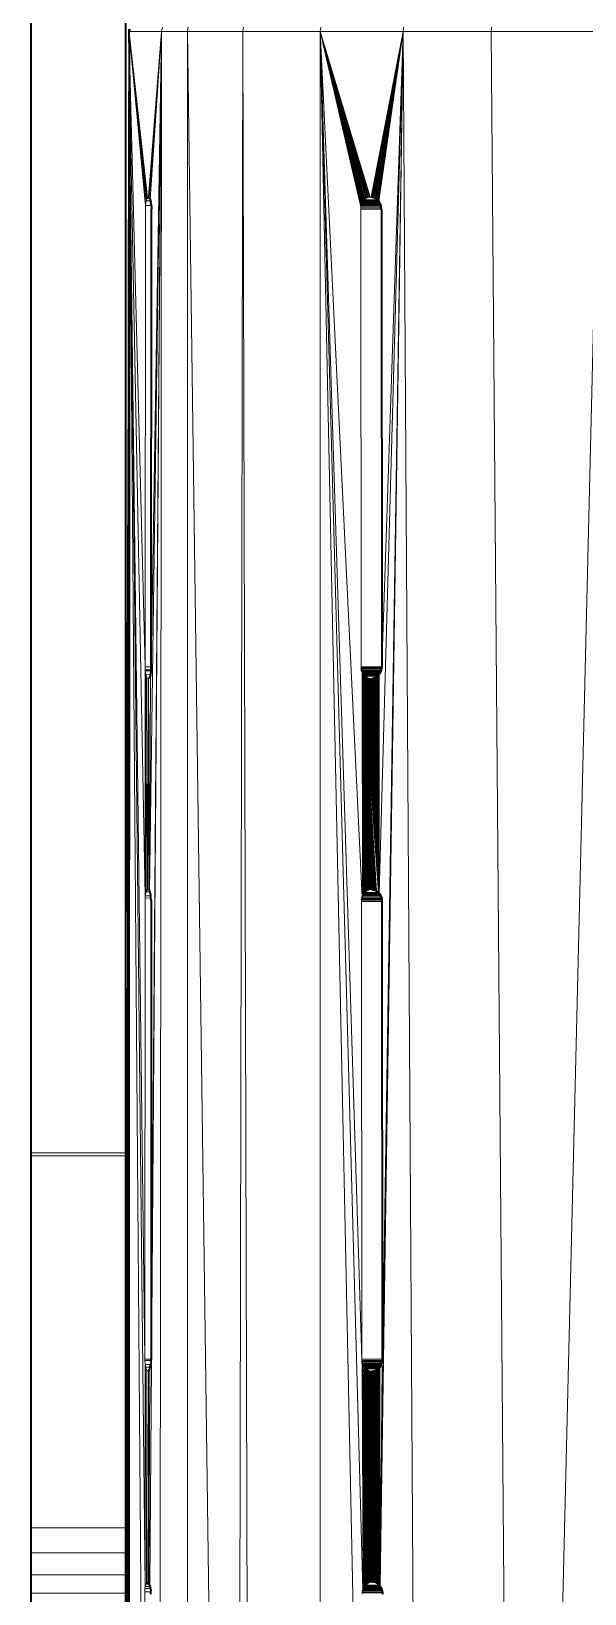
# Model space of a CAD drawing. Header units: inches. Extents: x 1 to 101, y 1 to 36.
# Drawn here: x 77.55 to 79.85, y 18.33 to 24.82 of the extents above; entities that cross this region are included whole.
import ezdxf

# ---------------------------------------------------------------- set-up
doc = ezdxf.new("R2010")
doc.units = ezdxf.units.IN
doc.header["$MEASUREMENT"] = 0
doc.layers.add('Default', color=7, linetype='Continuous')

msp = doc.modelspace()

# ---------------------------------------------------------------- linework, layer by layer
at = {"layer": 'Default', "color": 9, "lineweight": 0, "true_color": 0xcbcbcb, "transparency": 33554687}
for p, q in [((77.5487, 20.1589), (77.5487, 26.3428)), ((77.9399, 20.1589), (77.9398, 26.3568)), ((77.9398, 26.3568), (77.9399, 20.1589)), ((77.9399, 20.1589), (77.9398, 26.3568)), ((77.9552, 24.8243), (77.9551, 24.8144)), ((77.9552, 24.8243), (77.9551, 24.8144)), ((77.9551, 24.8144), (77.9551, 24.8099)), ((77.9551, 24.8144), (77.9551, 24.8099)), ((77.9551, 24.8099), (77.9551, 24.7667)), ((77.9551, 24.8099), (77.9551, 24.7667)), ((79.572, 10.7327), (79.9126, 24.8144)), ((77.9551, 24.7667), (77.9551, 24.6814)), ((77.9551, 24.7667), (77.9551, 24.6814)), ((77.9551, 24.6814), (77.9551, 24.5661)), ((77.9551, 24.6814), (77.9551, 24.5661)), ((77.9551, 24.5661), (77.9399, 20.1589)), ((77.9551, 24.5661), (77.9399, 20.1589)), ((77.9399, 20.1589), (77.5487, 20.1589))]:
    msp.add_line(p, q, dxfattribs=at).dxf.unprotected_set("ltscale", 0)
at = {"layer": 'Default', "color": 7, "lineweight": 35, "ltscale": 5.289577, "transparency": 33554687}
for p, q in [((77.5487, 20.1589), (77.5487, 26.3428)), ((77.9398, 26.3568), (77.9399, 20.1589)), ((77.957, 24.8246), (77.9551, 24.8144)), ((77.9551, 24.8144), (77.9552, 24.8243)), ((77.9551, 24.8099), (77.9551, 24.8144)), ((77.9551, 24.7667), (77.9551, 24.8099)), ((77.9551, 24.7667), (77.9551, 24.6814)), ((77.9551, 24.6814), (77.9551, 24.5661)), ((77.9399, 13.4408), (77.9551, 24.5661)), ((77.9551, 24.5661), (77.9535, 9.0087)), ((78.035, 24.1273), (78.0368, 24.1263)), ((78.0368, 24.1263), (78.0387, 24.1253)), ((78.0387, 24.1253), (78.0412, 24.1203)), ((78.0412, 24.1203), (78.043, 24.1168)), ((78.043, 24.1168), (78.0443, 24.1116)), ((78.0443, 24.1116), (78.0455, 24.1066)), ((78.0465, 24.0985), (78.0455, 24.1066)), ((78.0474, 24.0917), (78.0465, 24.0985)), ((78.0469, 22.1773), (78.048, 24.0773)), ((78.0476, 24.0901), (78.0474, 24.0917)), ((78.0476, 24.0901), (78.048, 24.0773)), ((78.9593, 24.1273), (78.9635, 24.1271)), ((78.9635, 24.1271), (78.9658, 24.1267)), ((78.9658, 24.1267), (78.9677, 24.1271)), ((78.9677, 24.1271), (78.9696, 24.1258)), ((78.9696, 24.1258), (78.9716, 24.1253)), ((78.9716, 24.1253), (78.974, 24.1243)), ((78.974, 24.1243), (78.9754, 24.1237)), ((78.9754, 24.1237), (78.979, 24.1218)), ((78.979, 24.1218), (78.9824, 24.1194)), ((78.9824, 24.1194), (78.984, 24.1181)), ((78.984, 24.1181), (78.9857, 24.1168)), ((78.9857, 24.1168), (78.9877, 24.1148)), ((78.9877, 24.1148), (78.9887, 24.1138)), ((78.9887, 24.1138), (78.9905, 24.1116)), ((78.9905, 24.1116), (78.9914, 24.1105)), ((78.9926, 24.1087), (78.9914, 24.1105)), ((78.9939, 24.1069), (78.9926, 24.1087)), ((78.995, 24.1049), (78.9939, 24.1069)), ((78.995, 24.1049), (78.9961, 24.1029)), ((78.997, 24.1009), (78.9961, 24.1029)), ((78.998, 24.0989), (78.997, 24.1009)), ((78.998, 24.0989), (78.999, 24.0961)), ((78.999, 24.0961), (78.9995, 24.0946)), ((79.0001, 24.0923), (78.9995, 24.0946)), ((79.0001, 24.0923), (79.0008, 24.09)), ((79.0012, 24.0878), (79.0008, 24.09)), ((79.0016, 24.0855), (79.0012, 24.0878)), ((79.0018, 24.0839), (79.0016, 24.0855)), ((79.002, 24.0823), (79.0018, 24.0839)), ((79.0021, 24.0798), (79.002, 24.0823)), ((79.0022, 24.0773), (79.0021, 24.0798)), ((79.0022, 24.0773), (79.0042, 22.1773)), ((78.037, 22.129), (78.0354, 22.1278)), ((78.037, 22.129), (78.0386, 22.1304)), ((78.0402, 22.1337), (78.0386, 22.1304)), ((78.0402, 22.1337), (78.0418, 22.137)), ((78.0444, 22.144), (78.0418, 22.137)), ((78.0462, 22.1598), (78.0444, 22.1466)), ((78.0444, 22.144), (78.0444, 22.1466)), ((78.0462, 22.1598), (78.0467, 22.163)), ((78.0467, 22.1645), (78.0469, 22.1676)), ((78.0467, 22.163), (78.0467, 22.1645)), ((78.0469, 22.1708), (78.0469, 22.1773)), ((78.0469, 22.1676), (78.0469, 22.1708)), ((78.9228, 22.1557), (78.9191, 22.1692)), ((78.9321, 22.1409), (78.9418, 22.1329)), ((78.9615, 22.1273), (78.9657, 22.1276)), ((78.9657, 22.1276), (78.9684, 22.128)), ((78.9684, 22.128), (78.98, 22.1322)), ((78.9724, 22.129), (78.9684, 22.128)), ((78.9763, 22.1304), (78.9724, 22.129)), ((78.98, 22.1322), (78.9763, 22.1304)), ((78.9835, 22.1344), (78.98, 22.1322)), ((78.9835, 22.1344), (78.9868, 22.137)), ((78.9868, 22.137), (78.9877, 22.1379)), ((78.9877, 22.1379), (78.9898, 22.1399)), ((78.9898, 22.1399), (78.9907, 22.1409)), ((78.9907, 22.1409), (78.9927, 22.1431)), ((78.9927, 22.1431), (78.9935, 22.1442)), ((78.9935, 22.1442), (78.9952, 22.1466)), ((78.9952, 22.1466), (78.9959, 22.1478)), ((78.9959, 22.1478), (78.9975, 22.1503)), ((78.9975, 22.1503), (78.9981, 22.1516)), ((78.9981, 22.1516), (78.9995, 22.1543)), ((78.9995, 22.1543), (79, 22.1557)), ((79, 22.1557), (79.0012, 22.1586)), ((79.0012, 22.1586), (79.0016, 22.16)), ((79.0016, 22.16), (79.0025, 22.163)), ((79.0025, 22.163), (79.0028, 22.1645)), ((79.0028, 22.1645), (79.0034, 22.1676)), ((79.0034, 22.1676), (79.0036, 22.1692)), ((79.0036, 22.1692), (79.0042, 22.1724)), ((79.0042, 22.1724), (79.0042, 22.1773)), ((78.0374, 21.2494), (78.0345, 21.2521)), ((78.0374, 21.2494), (78.0397, 21.2468)), ((78.0397, 21.2468), (78.0408, 21.2443)), ((78.0412, 21.2425), (78.0408, 21.2443)), ((78.0429, 21.236), (78.0412, 21.2425)), ((78.0429, 21.236), (78.0444, 21.2321)), ((78.0449, 21.228), (78.0444, 21.2321)), ((78.0451, 21.2256), (78.0449, 21.228)), ((78.0458, 21.2174), (78.0451, 21.2256)), ((78.0467, 21.2073), (78.0458, 21.2174)), ((78.9227, 21.2211), (78.9198, 21.2073)), ((78.9624, 21.2523), (78.9666, 21.2521)), ((78.9666, 21.2521), (78.9707, 21.2514)), ((78.9707, 21.2514), (78.9732, 21.2507)), ((78.9732, 21.2507), (78.9747, 21.2503)), ((78.9747, 21.2503), (78.9771, 21.2493)), ((78.9771, 21.2493), (78.9785, 21.2487)), ((78.9785, 21.2487), (78.9821, 21.2468)), ((78.9821, 21.2468), (78.9838, 21.2456)), ((78.9838, 21.2456), (78.9856, 21.2444)), ((78.9856, 21.2444), (78.9872, 21.2431)), ((78.9872, 21.2431), (78.9888, 21.2418)), ((78.9888, 21.2418), (78.9908, 21.2398)), ((78.9908, 21.2398), (78.9918, 21.2388)), ((78.9918, 21.2388), (78.9936, 21.2366)), ((78.9936, 21.2366), (78.9945, 21.2355)), ((78.9945, 21.2355), (78.9962, 21.2331)), ((78.9962, 21.2331), (78.997, 21.2319)), ((78.997, 21.2319), (78.9985, 21.2293)), ((78.9985, 21.2293), (78.9992, 21.2279)), ((79.0005, 21.2251), (78.9992, 21.2279)), ((79.0011, 21.2239), (79.0005, 21.2251)), ((79.0019, 21.2217), (79.0011, 21.2239)), ((79.0019, 21.2217), (79.0027, 21.2196)), ((79.0027, 21.2196), (79.0035, 21.2167)), ((79.0035, 21.2167), (79.0039, 21.2149)), ((79.0043, 21.2128), (79.0039, 21.2149)), ((79.0043, 21.2128), (79.0047, 21.2105)), ((78.0467, 21.2073), (78.0459, 19.3023)), ((79.0049, 21.2086), (79.0047, 21.2105)), ((79.0051, 21.2073), (79.0049, 21.2086)), ((79.0053, 21.2023), (79.0051, 21.2073)), ((79.0073, 19.3037), (79.0053, 21.2023)), ((77.5487, 20.1464), (77.5487, 20.1589)), ((77.5487, 18.6019), (77.5487, 20.1464)), ((77.9399, 20.1589), (77.9399, 20.1464)), ((77.9399, 20.1464), (77.9399, 18.6019)), ((78.0423, 19.2687), (78.0406, 19.262)), ((78.0423, 19.2687), (78.0439, 19.2753)), ((78.0439, 19.2753), (78.0445, 19.2793)), ((78.0446, 19.2804), (78.0445, 19.2793)), ((78.0456, 19.2973), (78.0446, 19.2804)), ((78.0459, 19.3023), (78.0456, 19.2973)), ((78.9259, 19.2807), (78.9223, 19.2942)), ((78.9929, 19.2649), (78.9938, 19.2659)), ((78.9938, 19.2659), (78.9958, 19.2681)), ((78.9958, 19.2681), (78.9966, 19.2692)), ((78.9966, 19.2692), (78.9983, 19.2716)), ((78.9983, 19.2716), (78.999, 19.2728)), ((78.999, 19.2728), (79.0006, 19.2753)), ((79.0006, 19.2753), (79.0012, 19.2766)), ((79.0012, 19.2766), (79.0026, 19.2793)), ((79.0026, 19.2793), (79.0031, 19.2807)), ((79.0031, 19.2807), (79.0043, 19.2836)), ((79.0043, 19.2836), (79.0047, 19.285)), ((79.0047, 19.285), (79.0056, 19.288)), ((79.0056, 19.288), (79.0059, 19.2895)), ((79.0059, 19.2895), (79.0066, 19.2926)), ((79.0066, 19.2926), (79.0068, 19.2942)), ((79.0068, 19.2942), (79.0072, 19.2974)), ((79.0072, 19.2974), (79.0073, 19.3023)), ((79.0073, 19.3023), (79.0073, 19.3037)), ((78.0358, 19.2543), (78.035, 19.253)), ((78.0406, 19.262), (78.0358, 19.2543)), ((78.9646, 19.2523), (78.9688, 19.2526)), ((78.9688, 19.2526), (78.9715, 19.253)), ((78.9755, 19.254), (78.9715, 19.253)), ((78.9755, 19.254), (78.9774, 19.2547)), ((78.9774, 19.2547), (78.9794, 19.2554)), ((78.9806, 19.256), (78.9794, 19.2554)), ((78.9831, 19.2572), (78.9806, 19.256)), ((78.9831, 19.2572), (78.9848, 19.2583)), ((78.9848, 19.2583), (78.9866, 19.2594)), ((78.9866, 19.2594), (78.9876, 19.2602)), ((78.9876, 19.2602), (78.9899, 19.262)), ((78.9899, 19.262), (78.9908, 19.2629)), ((78.9908, 19.2629), (78.9929, 19.2649)), ((77.5487, 18.4987), (77.5487, 18.6019)), ((77.9399, 18.6019), (77.9399, 18.4987)), ((77.5487, 18.4076), (77.5487, 18.4987)), ((77.9399, 18.4987), (77.9399, 18.4076)), ((77.5487, 18.331), (77.5487, 18.4076)), ((77.9399, 18.4076), (77.9399, 18.331)), ((78.0325, 18.3773), (78.0362, 18.3753)), ((78.0378, 18.3723), (78.0362, 18.3753)), ((78.0395, 18.3708), (78.0378, 18.3723)), ((78.0395, 18.3694), (78.0395, 18.3708)), ((78.0399, 18.3677), (78.0395, 18.3694)), ((78.0416, 18.361), (78.0399, 18.3677)), ((78.0416, 18.361), (78.0424, 18.3581)), ((78.0437, 18.353), (78.0424, 18.3581)), ((78.9697, 18.3771), (78.9655, 18.3773)), ((78.9738, 18.3764), (78.9697, 18.3771)), ((78.9778, 18.3753), (78.9738, 18.3764)), ((78.9816, 18.3737), (78.9778, 18.3753)), ((78.9852, 18.3718), (78.9816, 18.3737)), ((78.9887, 18.3694), (78.9852, 18.3718)), ((78.9919, 18.3668), (78.9887, 18.3694)), ((78.9939, 18.3648), (78.9919, 18.3668)), ((78.9949, 18.3638), (78.9939, 18.3648)), ((78.9967, 18.3616), (78.9949, 18.3638)), ((78.9976, 18.3605), (78.9967, 18.3616)), ((78.9993, 18.3581), (78.9976, 18.3605)), ((79.0001, 18.3569), (78.9993, 18.3581)), ((77.5487, 18.2705), (77.5487, 18.331)), ((77.9399, 18.331), (77.9399, 18.2705)), ((78.044, 18.3503), (78.0437, 18.353)), ((78.044, 18.3503), (78.0451, 18.3401)), ((78.0452, 18.337), (78.0451, 18.3401)), ((78.0455, 18.3273), (78.0452, 18.337)), ((79.0016, 18.3543), (79.0001, 18.3569)), ((79.0023, 18.353), (79.0016, 18.3543)), ((79.0036, 18.3502), (79.0023, 18.353)), ((79.0042, 18.3489), (79.0036, 18.3502)), ((79.0052, 18.3461), (79.0042, 18.3489)), ((79.0058, 18.3446), (79.0052, 18.3461)), ((79.0066, 18.3417), (79.0058, 18.3446)), ((79.007, 18.3401), (79.0066, 18.3417)), ((79.0075, 18.337), (79.007, 18.3401)), ((79.0078, 18.3355), (79.0075, 18.337)), ((79.008, 18.3336), (79.0078, 18.3355)), ((79.0082, 18.3323), (79.008, 18.3336)), ((79.0084, 18.3298), (79.0082, 18.3323)), ((79.0084, 18.3273), (79.0084, 18.3298))]:
    msp.add_line(p, q, dxfattribs=at)
at = {"layer": 'Default', "color": 251, "lineweight": 0, "true_color": 0x666666, "transparency": 33554687}
for p, q in [((77.9551, 24.8144), (77.957, 24.8246)), ((78.0899, 24.8144), (77.9551, 24.8144)), ((78.093, 24.8328), (78.0899, 24.8144)), ((77.9551, 24.6814), (77.9551, 24.7667)), ((77.9551, 24.7667), (78.0211, 22.1773)), ((78.0222, 21.2253), (77.9551, 24.6814)), ((78.0211, 22.1773), (78.0215, 22.1645)), ((78.0215, 22.1645), (78.0219, 22.16)), ((78.0222, 21.2253), (78.0219, 22.16)), ((78.0219, 22.16), (78.0244, 22.1442)), ((78.0219, 22.16), (78.0222, 21.2253)), ((78.0244, 22.1442), (78.026, 21.2427)), ((78.026, 21.2427), (78.0222, 21.2253))]:
    msp.add_line(p, q, dxfattribs=at).dxf.unprotected_set("ltscale", 0)
at = {"layer": 'Default', "color": 251, "lineweight": 0, "true_color": 0x676767, "transparency": 33554687}
for p, q in [((77.9551, 24.8144), (78.0899, 24.8144)), ((77.9551, 24.8099), (77.9551, 24.8144)), ((78.0317, 24.1257), (77.9551, 24.8099)), ((77.9551, 24.7667), (77.9551, 24.8099)), ((77.9551, 24.8099), (78.0225, 24.0917)), ((78.0899, 24.8144), (78.035, 24.1273)), ((78.0899, 24.8144), (78.0397, 21.2468)), ((78.0397, 21.2468), (78.0899, 24.8144)), ((78.0899, 24.8144), (78.0416, 18.361)), ((78.0416, 18.361), (78.0899, 24.8144)), ((78.043, 24.1168), (78.0899, 24.8144)), ((78.0899, 24.8144), (78.0459, 19.3023)), ((78.0459, 19.3023), (78.0899, 24.8144)), ((78.0899, 24.8144), (78.0469, 22.1773)), ((78.0469, 22.1773), (78.0899, 24.8144)), ((78.0899, 24.8144), (78.0745, 9.2099)), ((78.0211, 22.1773), (77.9551, 24.7667)), ((77.9551, 24.5661), (77.9551, 24.6814)), ((77.9551, 24.6814), (78.0222, 21.2253)), ((78.0199, 19.3023), (77.9551, 24.5661)), ((78.0225, 24.0917), (78.0211, 22.1773)), ((78.035, 24.1273), (78.0317, 24.1257)), ((78.0443, 24.1116), (78.043, 24.1168)), ((78.0455, 24.1066), (78.0443, 24.1116)), ((78.0465, 24.0985), (78.0455, 24.1066)), ((78.0474, 24.0917), (78.0465, 24.0985)), ((78.0469, 22.1773), (78.048, 24.0773)), ((78.0476, 24.0901), (78.0474, 24.0917)), ((78.048, 24.0773), (78.0476, 24.0901)), ((78.026, 21.2427), (78.0244, 22.1442)), ((78.0244, 22.1442), (78.0292, 22.131)), ((78.0292, 22.131), (78.0316, 21.2517)), ((78.0354, 22.1278), (78.037, 22.129)), ((78.0397, 21.2468), (78.0354, 22.1278)), ((78.037, 22.129), (78.0386, 22.1304)), ((78.0386, 22.1304), (78.0402, 22.1337)), ((78.0397, 21.2468), (78.0444, 22.144)), ((78.0444, 22.144), (78.0397, 21.2468)), ((78.0402, 22.1337), (78.0418, 22.137)), ((78.0418, 22.137), (78.0444, 22.144)), ((78.0444, 22.1466), (78.0462, 22.1598)), ((78.0444, 22.144), (78.0444, 22.1466)), ((78.0462, 22.1598), (78.0467, 22.163)), ((78.0467, 22.1645), (78.0469, 22.1676)), ((78.0467, 22.163), (78.0467, 22.1645)), ((78.0469, 22.1708), (78.0469, 22.1773)), ((78.0469, 22.1676), (78.0469, 22.1708)), ((78.0212, 21.2167), (78.0199, 19.3023)), ((78.0222, 21.2253), (78.0212, 21.2167)), ((78.0316, 21.2517), (78.026, 21.2427)), ((78.0408, 21.2443), (78.0397, 21.2468)), ((78.0412, 21.2425), (78.0408, 21.2443)), ((78.0429, 21.236), (78.0412, 21.2425)), ((78.0444, 21.2321), (78.0429, 21.236)), ((78.0449, 21.228), (78.0444, 21.2321)), ((78.0451, 21.2256), (78.0449, 21.228)), ((78.0458, 21.2174), (78.0451, 21.2256)), ((78.0467, 21.2073), (78.0458, 21.2174)), ((78.0459, 19.3023), (78.0467, 21.2073)), ((78.0222, 18.3581), (78.0231, 19.2692)), ((78.0231, 19.2692), (78.028, 19.256)), ((78.0406, 19.262), (78.0423, 19.2687)), ((78.0423, 19.2687), (78.0439, 19.2753)), ((78.0439, 19.2753), (78.0445, 19.2793)), ((78.0445, 19.2793), (78.0446, 19.2804)), ((78.0446, 19.2804), (78.0456, 19.2973)), ((78.0456, 19.2973), (78.0459, 19.3023)), ((78.0291, 19.2544), (78.0269, 18.3719)), ((78.0269, 18.3719), (78.0291, 19.2544)), ((78.028, 19.256), (78.0291, 19.2544)), ((78.0291, 19.2544), (78.035, 19.253)), ((78.035, 19.253), (78.0325, 18.3773)), ((78.0362, 18.377), (78.0406, 19.262)), ((78.0248, 18.3677), (78.0222, 18.3581)), ((78.0258, 18.3701), (78.0248, 18.3677)), ((78.0269, 18.3719), (78.0258, 18.3701)), ((78.0325, 18.3773), (78.0269, 18.3719)), ((78.0362, 18.3753), (78.0362, 18.377)), ((78.0378, 18.3723), (78.0362, 18.3753)), ((78.0395, 18.3708), (78.0378, 18.3723)), ((78.0395, 18.3694), (78.0395, 18.3708)), ((78.0399, 18.3677), (78.0395, 18.3694)), ((78.0416, 18.361), (78.0399, 18.3677)), ((78.0424, 18.3581), (78.0416, 18.361)), ((78.0437, 18.353), (78.0424, 18.3581)), ((78.044, 18.3503), (78.0437, 18.353)), ((78.0451, 18.3401), (78.044, 18.3503)), ((78.0452, 18.337), (78.0451, 18.3401)), ((78.0455, 18.3273), (78.0452, 18.337))]:
    msp.add_line(p, q, dxfattribs=at).dxf.unprotected_set("ltscale", 0)
at = {"layer": 'Default', "color": 7, "lineweight": 15, "ltscale": 5.289577, "transparency": 33554687}
for p, q in [((77.9551, 24.8144), (78.0899, 24.8144)), ((78.0317, 24.1257), (77.9551, 24.8099)), ((78.0283, 24.1203), (77.9551, 24.8099)), ((77.9551, 24.8099), (78.0255, 24.1116)), ((78.0225, 24.0917), (77.9551, 24.8099)), ((78.0899, 24.8144), (78.035, 24.1273)), ((78.0899, 24.8144), (78.0387, 24.1253)), ((78.0397, 21.2468), (78.0899, 24.8144)), ((78.0416, 18.361), (78.0899, 24.8144)), ((78.043, 24.1168), (78.0899, 24.8144)), ((78.0459, 19.3023), (78.0899, 24.8144)), ((78.0899, 24.8144), (78.0469, 22.1773)), ((78.0745, 9.2099), (78.0899, 24.8144)), ((78.0899, 24.8144), (78.093, 24.8328)), ((78.0899, 24.8144), (78.1973, 24.8144)), ((78.1973, 24.8144), (78.2003, 24.8328)), ((78.1973, 24.8144), (78.1974, 9.0087)), ((78.4276, 24.8144), (78.1973, 24.8144)), ((78.3979, 9.9536), (78.4276, 24.8144)), ((78.4302, 24.8328), (78.4276, 24.8144)), ((78.4662, 9.9537), (78.4276, 24.8144)), ((78.4276, 24.8144), (78.7484, 24.8144)), ((78.7484, 24.8144), (78.7475, 9.9537)), ((78.7484, 24.8144), (78.7505, 24.8328)), ((79.0932, 24.8144), (78.7484, 24.8144)), ((78.9551, 24.1271), (78.7484, 24.8144)), ((78.7484, 24.8144), (78.9523, 24.1267)), ((78.9483, 24.1257), (78.7484, 24.8144)), ((78.7484, 24.8144), (78.9445, 24.1243)), ((78.9408, 24.1225), (78.7484, 24.8144)), ((78.7484, 24.8144), (78.9373, 24.1203)), ((78.934, 24.1177), (78.7484, 24.8144)), ((78.7484, 24.8144), (78.9309, 24.1148)), ((78.9281, 24.1116), (78.7484, 24.8144)), ((78.7484, 24.8144), (78.9255, 24.1081)), ((78.9232, 24.1043), (78.7484, 24.8144)), ((78.7484, 24.8144), (78.9213, 24.1003)), ((78.9196, 24.0961), (78.7484, 24.8144)), ((78.7484, 24.8144), (78.9183, 24.0917)), ((78.9173, 24.087), (78.7484, 24.8144)), ((78.7484, 24.8144), (78.9217, 19.3023)), ((78.9227, 21.2211), (78.7484, 24.8144)), ((78.7484, 24.8144), (78.9255, 18.3461)), ((78.9593, 24.1273), (79.0932, 24.8144)), ((79.0932, 24.8144), (78.9635, 24.1271)), ((78.9677, 24.1271), (79.0932, 24.8144)), ((79.0932, 24.8144), (78.9716, 24.1253)), ((78.9754, 24.1237), (79.0932, 24.8144)), ((79.0932, 24.8144), (78.979, 24.1218)), ((78.9824, 24.1194), (79.0932, 24.8144)), ((79.0932, 24.8144), (78.9857, 24.1168)), ((78.9887, 24.1138), (79.0932, 24.8144)), ((78.9914, 24.1105), (79.0932, 24.8144)), ((79.0932, 24.8144), (78.9936, 21.2366)), ((78.9967, 18.3616), (79.0932, 24.8144)), ((79.0932, 24.8144), (79.0042, 22.1773)), ((79.0932, 24.8144), (79.0073, 19.3037)), ((79.0932, 24.8144), (79.0946, 24.8328)), ((79.1856, 9.9537), (79.0932, 24.8144)), ((79.0932, 24.8144), (79.4587, 24.8144)), ((79.4587, 24.8144), (79.4594, 24.8328)), ((79.572, 10.7327), (79.4587, 24.8144)), ((79.4587, 24.8144), (79.9126, 24.8144)), ((78.0211, 22.1773), (77.9551, 24.7667)), ((77.9551, 24.6814), (78.0222, 21.2253)), ((78.0199, 19.3023), (77.9551, 24.5661)), ((77.9551, 24.5661), (78.0222, 18.3581)), ((78.0211, 22.1773), (78.0225, 24.0917)), ((78.0225, 24.0917), (78.0255, 24.1116)), ((78.0474, 24.0917), (78.0225, 24.0917)), ((78.0255, 24.1116), (78.0283, 24.1203)), ((78.0255, 24.1116), (78.0443, 24.1116)), ((78.0283, 24.1203), (78.0317, 24.1257)), ((78.0283, 24.1203), (78.0412, 24.1203)), ((78.035, 24.1273), (78.0317, 24.1257)), ((78.9165, 24.0773), (78.9167, 24.0823)), ((79.0022, 24.0773), (78.9165, 24.0773)), ((78.9165, 24.0773), (78.9186, 22.1773)), ((78.9167, 24.0823), (78.9173, 24.087)), ((78.9167, 24.0823), (79.002, 24.0823)), ((78.9173, 24.087), (78.9183, 24.0917)), ((78.9173, 24.087), (79.0012, 24.0878)), ((78.9183, 24.0917), (78.9196, 24.0961)), ((78.9183, 24.0917), (79.0001, 24.0923)), ((78.9196, 24.0961), (78.9213, 24.1003)), ((78.9196, 24.0961), (78.999, 24.0961)), ((78.9213, 24.1003), (78.9232, 24.1043)), ((78.9213, 24.1003), (78.997, 24.1009)), ((78.9232, 24.1043), (78.9255, 24.1081)), ((78.9232, 24.1043), (78.995, 24.1049)), ((78.9255, 24.1081), (78.9281, 24.1116)), ((78.9926, 24.1087), (78.9255, 24.1081)), ((78.9281, 24.1116), (78.9309, 24.1148)), ((78.9281, 24.1116), (78.9905, 24.1116)), ((78.9309, 24.1148), (78.934, 24.1177)), ((78.9877, 24.1148), (78.9309, 24.1148)), ((78.934, 24.1177), (78.9373, 24.1203)), ((78.9373, 24.1203), (78.9408, 24.1225)), ((78.9408, 24.1225), (78.9445, 24.1243)), ((78.9445, 24.1243), (78.9483, 24.1257)), ((78.9483, 24.1257), (78.9523, 24.1267)), ((78.9523, 24.1267), (78.9551, 24.1271)), ((78.9551, 24.1271), (78.9593, 24.1273)), ((78.0215, 22.1645), (78.0211, 22.1773)), ((78.0211, 22.1773), (78.0469, 22.1773)), ((78.0219, 22.16), (78.0215, 22.1645)), ((78.0215, 22.1645), (78.0467, 22.1645)), ((78.0244, 22.1442), (78.0219, 22.16)), ((78.0219, 22.16), (78.0462, 22.1598)), ((78.0219, 22.16), (78.0222, 21.2253)), ((78.0292, 22.131), (78.0244, 22.1442)), ((78.0244, 22.1442), (78.0444, 22.144)), ((78.0244, 22.1442), (78.026, 21.2427)), ((78.0292, 22.131), (78.0316, 21.2517)), ((78.0292, 22.131), (78.0323, 22.1293)), ((78.0323, 22.1293), (78.0354, 22.1278)), ((78.0354, 22.1278), (78.0345, 21.2521)), ((78.0354, 22.1278), (78.0397, 21.2468)), ((78.0444, 22.144), (78.0397, 21.2468)), ((78.9186, 22.1773), (78.9188, 22.1724)), ((79.0042, 22.1773), (78.9186, 22.1773)), ((78.9188, 22.1724), (78.9191, 22.1692)), ((78.9188, 22.1724), (79.0042, 22.1724)), ((78.9191, 22.1692), (78.92, 22.1645)), ((79.0036, 22.1692), (78.9191, 22.1692)), ((78.92, 22.1645), (78.9212, 22.16)), ((78.92, 22.1645), (79.0028, 22.1645)), ((78.9212, 22.16), (78.9228, 22.1557)), ((79.0016, 22.16), (78.9212, 22.16)), ((78.9228, 22.1557), (78.9247, 22.1516)), ((78.9228, 22.1557), (79, 22.1557)), ((78.9228, 22.1557), (78.9582, 21.2521)), ((78.9264, 21.2293), (78.9228, 22.1557)), ((78.9228, 22.1557), (78.9244, 21.2253)), ((78.9312, 21.2366), (78.9228, 22.1557)), ((78.9228, 22.1557), (78.9286, 21.2331)), ((78.9371, 21.2427), (78.9228, 22.1557)), ((78.9228, 22.1557), (78.934, 21.2398)), ((78.9404, 21.2453), (78.9228, 22.1557)), ((78.9228, 22.1557), (78.9439, 21.2475)), ((78.9228, 22.1557), (78.9476, 21.2493)), ((78.9228, 22.1557), (78.9514, 21.2507)), ((78.9228, 22.1557), (78.9554, 21.2517)), ((78.9247, 22.1516), (78.9269, 22.1478)), ((78.9247, 22.1516), (78.9981, 22.1516)), ((78.9785, 21.2487), (78.9247, 22.1516)), ((78.9247, 22.1516), (78.9707, 21.2514)), ((78.9247, 22.1516), (78.9821, 21.2468)), ((78.9247, 22.1516), (78.9624, 21.2523)), ((78.9247, 22.1516), (78.9666, 21.2521)), ((78.9247, 22.1516), (78.9747, 21.2514)), ((78.9247, 22.1516), (78.9908, 21.2398)), ((78.9269, 22.1478), (78.9293, 22.1442)), ((78.9269, 22.1478), (78.9959, 22.1478)), ((78.9269, 22.1478), (78.9908, 21.2398)), ((78.9293, 22.1442), (78.9321, 22.1409)), ((78.9293, 22.1442), (78.9935, 22.1442)), ((78.9908, 21.2398), (78.9293, 22.1442)), ((78.9351, 22.1379), (78.9321, 22.1409)), ((78.9907, 22.1409), (78.9321, 22.1409)), ((78.9321, 22.1409), (78.9908, 21.2398)), ((78.9366, 22.1379), (78.9351, 22.1379)), ((78.9908, 21.2398), (78.9351, 22.1379)), ((78.9366, 22.1379), (78.9877, 22.1379)), ((78.9383, 22.1352), (78.9366, 22.1379)), ((78.9418, 22.1329), (78.9383, 22.1352)), ((78.9383, 22.1352), (78.9908, 21.2398)), ((78.9418, 22.1329), (78.9432, 22.1329)), ((78.9908, 21.2398), (78.9418, 22.1329)), ((78.9432, 22.1329), (78.9454, 22.131)), ((78.9454, 22.131), (78.9467, 22.131)), ((78.9454, 22.131), (78.9908, 21.2398)), ((78.9467, 22.131), (78.9492, 22.1294)), ((78.9492, 22.1294), (78.9504, 22.1294)), ((78.9908, 21.2398), (78.9492, 22.1294)), ((78.9504, 22.1294), (78.9531, 22.1283)), ((78.9531, 22.1283), (78.9572, 22.1276)), ((78.9531, 22.1283), (78.9908, 21.2398)), ((78.9572, 22.1276), (78.9585, 22.1276)), ((78.9908, 21.2398), (78.9572, 22.1276)), ((78.9585, 22.1276), (78.9615, 22.1273)), ((78.9615, 22.1273), (78.9908, 21.2398)), ((78.9657, 22.1276), (78.9908, 21.2398)), ((78.9684, 22.128), (78.9936, 21.2366)), ((78.9724, 22.129), (78.9936, 21.2366)), ((78.9936, 21.2366), (78.9763, 22.1304)), ((78.98, 22.1322), (78.9936, 21.2366)), ((78.9936, 21.2366), (78.9835, 22.1344)), ((78.9868, 22.137), (78.9936, 21.2366)), ((78.9936, 21.2366), (78.9898, 22.1399)), ((78.9927, 22.1431), (78.9936, 21.2366)), ((79.0042, 22.1586), (79.0012, 22.1586)), ((78.0199, 19.3023), (78.0212, 21.2167)), ((78.0212, 21.2167), (78.0222, 21.2253)), ((78.0458, 21.2174), (78.0212, 21.2167)), ((78.0222, 21.2253), (78.026, 21.2427)), ((78.0222, 21.2253), (78.0451, 21.2256)), ((78.026, 21.2427), (78.0316, 21.2517)), ((78.026, 21.2427), (78.0412, 21.2425)), ((78.0316, 21.2517), (78.0345, 21.2521)), ((78.9198, 21.2073), (78.9204, 21.212)), ((78.9204, 21.212), (78.9214, 21.2167)), ((78.9204, 21.212), (79.0043, 21.2128)), ((78.9214, 21.2167), (78.9227, 21.2211)), ((78.9214, 21.2167), (79.0035, 21.2167)), ((78.9227, 21.2211), (78.9244, 21.2253)), ((78.9227, 21.2211), (79.0019, 21.2217)), ((78.9244, 21.2253), (78.9264, 21.2293)), ((78.9244, 21.2253), (79.0005, 21.2251)), ((78.9264, 21.2293), (78.9286, 21.2331)), ((78.9264, 21.2293), (78.9985, 21.2293)), ((78.9286, 21.2331), (78.9303, 21.2331)), ((78.9303, 21.2331), (78.9312, 21.2366)), ((78.9303, 21.2331), (78.9962, 21.2331)), ((78.9312, 21.2366), (78.9329, 21.2366)), ((78.9329, 21.2366), (78.934, 21.2398)), ((78.9329, 21.2366), (78.9936, 21.2366)), ((78.934, 21.2398), (78.9356, 21.2398)), ((78.9356, 21.2398), (78.9371, 21.2427)), ((78.9356, 21.2398), (78.9908, 21.2398)), ((78.9371, 21.2427), (78.9387, 21.2427)), ((78.9387, 21.2427), (78.9404, 21.2453)), ((78.9404, 21.2453), (78.9419, 21.2453)), ((78.9419, 21.2453), (78.9439, 21.2475)), ((78.9439, 21.2475), (78.9453, 21.2475)), ((78.9453, 21.2475), (78.9476, 21.2493)), ((78.9476, 21.2493), (78.9489, 21.2493)), ((78.9489, 21.2493), (78.9514, 21.2507)), ((78.9514, 21.2507), (78.9526, 21.2507)), ((78.9526, 21.2507), (78.9554, 21.2517)), ((78.9554, 21.2517), (78.9582, 21.2521)), ((78.9554, 21.2517), (78.9565, 21.2517)), ((78.9565, 21.2517), (78.9582, 21.2521)), ((78.9582, 21.2521), (78.9593, 21.2521)), ((78.9593, 21.2521), (78.9624, 21.2523)), ((78.9732, 21.2507), (78.9747, 21.2514)), ((78.9747, 21.2514), (78.9747, 21.2503)), ((78.9747, 21.2514), (78.9771, 21.2493)), ((78.9196, 21.2023), (78.9198, 21.2073)), ((79.0053, 21.2023), (78.9196, 21.2023)), ((78.9196, 21.2023), (78.9217, 19.3023)), ((78.9198, 21.2073), (79.0051, 21.2073)), ((77.5487, 20.1589), (77.9399, 20.1589)), ((77.9399, 20.1464), (77.5487, 20.1464)), ((78.0199, 19.2974), (78.0199, 19.3023)), ((78.0199, 19.3023), (78.0459, 19.3023)), ((78.0211, 19.2807), (78.0199, 19.2974)), ((78.0199, 19.2974), (78.0456, 19.2973)), ((78.0231, 19.2692), (78.0211, 19.2807)), ((78.0211, 19.2807), (78.0446, 19.2804)), ((78.0222, 18.3581), (78.0211, 19.2807)), ((78.0222, 18.3581), (78.0231, 19.2692)), ((78.028, 19.256), (78.0231, 19.2692)), ((78.0231, 19.2692), (78.0423, 19.2687)), ((78.9219, 19.2974), (78.9217, 19.3023)), ((78.9217, 19.3023), (79.0073, 19.3023)), ((79.0072, 19.2974), (78.9219, 19.2974)), ((78.9223, 19.2942), (78.9219, 19.2974)), ((79.0068, 19.2942), (78.9223, 19.2942)), ((78.9231, 19.2895), (78.9223, 19.2942)), ((78.9223, 19.2867), (78.9231, 19.2895)), ((78.9243, 19.285), (78.9223, 19.2867)), ((78.9435, 18.3703), (78.9223, 19.2867)), ((78.9223, 19.2867), (78.947, 18.3724)), ((78.9507, 18.3743), (78.9223, 19.2867)), ((78.9223, 19.2867), (78.9546, 18.3757)), ((78.9401, 18.3677), (78.9223, 19.2867)), ((78.937, 18.3648), (78.9223, 19.2867)), ((78.9223, 19.2867), (78.9586, 18.3767)), ((78.9341, 18.3616), (78.9223, 19.2867)), ((78.9223, 19.2867), (78.9613, 18.3771)), ((78.9223, 19.2867), (78.9655, 18.3773)), ((78.9315, 18.3581), (78.9223, 19.2867)), ((78.9292, 18.3543), (78.9223, 19.2867)), ((78.9223, 19.2867), (78.9697, 18.3771)), ((78.9778, 18.3753), (78.9223, 19.2867)), ((78.9223, 19.2867), (78.9738, 18.3764)), ((78.9852, 18.3718), (78.9223, 19.2867)), ((78.9223, 19.2867), (78.9816, 18.3737)), ((78.9919, 18.3668), (78.9223, 19.2867)), ((78.9223, 19.2867), (78.9887, 18.3694)), ((78.9272, 18.3503), (78.9223, 19.2867)), ((78.9223, 19.2867), (78.9939, 18.3648)), ((79.0059, 19.2895), (78.9231, 19.2895)), ((78.9259, 19.2807), (78.9243, 19.285)), ((78.9243, 19.285), (79.0047, 19.285)), ((78.9278, 19.2766), (78.9259, 19.2807)), ((78.9259, 19.2807), (79.0031, 19.2807)), ((78.93, 19.2728), (78.9278, 19.2766)), ((78.9278, 19.2766), (79.0012, 19.2766)), ((78.9278, 19.2766), (78.9939, 18.3648)), ((78.9325, 19.2692), (78.93, 19.2728)), ((78.93, 19.2728), (78.999, 19.2728)), ((78.9939, 18.3648), (78.93, 19.2728)), ((78.9352, 19.2659), (78.9325, 19.2692)), ((78.9325, 19.2692), (78.9966, 19.2692)), ((78.9325, 19.2692), (78.9939, 18.3648)), ((78.9382, 19.2629), (78.9352, 19.2659)), ((78.9352, 19.2659), (78.9938, 19.2659)), ((78.9939, 18.3648), (78.9352, 19.2659)), ((78.9967, 18.3616), (78.9958, 19.2681)), ((79.0056, 19.2716), (78.9967, 18.3616)), ((79.0073, 19.2716), (78.9967, 18.3616)), ((79.0026, 19.2793), (79.0056, 19.2716)), ((79.0043, 19.2836), (79.0073, 19.2716)), ((79.0073, 19.2716), (79.0056, 19.2716)), ((78.0269, 18.3719), (78.0291, 19.2544)), ((78.0291, 19.2544), (78.028, 19.256)), ((78.035, 19.253), (78.0291, 19.2544)), ((78.0291, 19.2544), (78.0358, 19.2543)), ((78.0325, 18.3773), (78.035, 19.253)), ((78.0362, 18.377), (78.035, 19.253)), ((78.0362, 18.377), (78.0406, 19.262)), ((78.9414, 19.2602), (78.9382, 19.2629)), ((78.9382, 19.2629), (78.9908, 19.2629)), ((78.9382, 19.2629), (78.9939, 18.3648)), ((78.9449, 19.2579), (78.9414, 19.2602)), ((78.9939, 18.3648), (78.9414, 19.2602)), ((78.9414, 19.2602), (78.9449, 19.2579)), ((78.9485, 19.256), (78.9449, 19.2579)), ((78.9449, 19.2579), (78.9485, 19.256)), ((78.9449, 19.2579), (78.9939, 18.3648)), ((78.9523, 19.2544), (78.9485, 19.256)), ((78.9939, 18.3648), (78.9485, 19.256)), ((78.9563, 19.2533), (78.9523, 19.2544)), ((78.9523, 19.2544), (78.9939, 18.3648)), ((78.9604, 19.2526), (78.9563, 19.2533)), ((78.9939, 18.3648), (78.9563, 19.2533)), ((78.9646, 19.2523), (78.9604, 19.2526)), ((78.9604, 19.2526), (78.9939, 18.3648)), ((78.9939, 18.3648), (78.9646, 19.2523)), ((78.9688, 19.2526), (78.9939, 18.3648)), ((78.9715, 19.253), (78.9967, 18.3616)), ((78.9967, 18.3616), (78.9755, 19.254)), ((78.9774, 19.2547), (78.9794, 19.254)), ((78.9794, 19.254), (78.9806, 19.256)), ((78.9794, 19.2554), (78.9794, 19.254)), ((78.9794, 19.254), (78.9967, 18.3616)), ((78.9967, 18.3616), (78.9831, 19.2572)), ((78.9866, 19.2594), (78.9967, 18.3616)), ((78.9967, 18.3616), (78.9899, 19.262)), ((78.9929, 19.2649), (78.9967, 18.3616)), ((77.5487, 18.6019), (77.9399, 18.6019)), ((77.5487, 18.4987), (77.9399, 18.4987)), ((77.9399, 18.4076), (77.5487, 18.4076)), ((78.0209, 18.3503), (78.0222, 18.3581)), ((78.0222, 18.3581), (78.0248, 18.3677)), ((78.0222, 18.3581), (78.0424, 18.3581)), ((78.0248, 18.3677), (78.0258, 18.3701)), ((78.0248, 18.3677), (78.0399, 18.3677)), ((78.0258, 18.3701), (78.0269, 18.3719)), ((78.0325, 18.3773), (78.0269, 18.3719)), ((78.0269, 18.3719), (78.0378, 18.3723)), ((78.0362, 18.3753), (78.0362, 18.377)), ((78.9315, 18.3581), (78.9292, 18.3543)), ((78.9341, 18.3616), (78.9315, 18.3581)), ((78.9315, 18.3581), (78.9993, 18.3581)), ((78.937, 18.3648), (78.9341, 18.3616)), ((78.9341, 18.3616), (78.9967, 18.3616)), ((78.9401, 18.3677), (78.937, 18.3648)), ((78.937, 18.3648), (78.9939, 18.3648)), ((78.9435, 18.3703), (78.9401, 18.3677)), ((78.9401, 18.3677), (78.9446, 18.3703)), ((78.947, 18.3724), (78.9435, 18.3703)), ((78.9446, 18.3703), (78.948, 18.3724)), ((78.9446, 18.3703), (78.947, 18.3724)), ((78.9507, 18.3743), (78.947, 18.3724)), ((78.948, 18.3724), (78.9507, 18.3743)), ((78.9546, 18.3757), (78.9507, 18.3743)), ((78.9586, 18.3767), (78.9546, 18.3757)), ((78.9613, 18.3771), (78.9586, 18.3767)), ((78.9655, 18.3773), (78.9613, 18.3771)), ((77.9399, 18.331), (77.5487, 18.331)), ((78.0186, 16.4273), (78.0197, 18.337)), ((78.0197, 18.337), (78.0209, 18.3503)), ((78.0452, 18.337), (78.0197, 18.337)), ((78.0209, 18.3503), (78.044, 18.3503)), ((78.9224, 18.3273), (78.9226, 18.3323)), ((78.9226, 18.3323), (78.9232, 18.337)), ((78.9226, 18.3323), (79.0082, 18.3323)), ((78.9232, 18.337), (78.9242, 18.3417)), ((78.9232, 18.337), (79.0075, 18.337)), ((78.9242, 18.3417), (78.9255, 18.3461)), ((78.9242, 18.3417), (79.0066, 18.3417)), ((78.9255, 18.3461), (78.9272, 18.3503)), ((78.9255, 18.3461), (79.0052, 18.3461)), ((78.9292, 18.3543), (78.9272, 18.3503)), ((78.9272, 18.3503), (79.0036, 18.3502)), ((78.9292, 18.3543), (79.0016, 18.3543))]:
    msp.add_line(p, q, dxfattribs=at)
at = {"layer": 'Default', "color": 8, "lineweight": 0, "true_color": 0x7b7b7b, "transparency": 33554687}
for p, q in [((78.0745, 9.2099), (78.0899, 24.8144)), ((78.0899, 24.8144), (78.1973, 24.8144)), ((78.1973, 24.8144), (78.1974, 9.0087))]:
    msp.add_line(p, q, dxfattribs=at).dxf.unprotected_set("ltscale", 0)
at = {"layer": 'Default', "color": 8, "lineweight": 0, "true_color": 0x797979, "transparency": 33554687}
for p, q in [((78.0899, 24.8144), (78.093, 24.8328)), ((78.1973, 24.8144), (78.0899, 24.8144)), ((78.2003, 24.8328), (78.1973, 24.8144))]:
    msp.add_line(p, q, dxfattribs=at).dxf.unprotected_set("ltscale", 0)
at = {"layer": 'Default', "color": 252, "lineweight": 0, "true_color": 0x909090, "transparency": 33554687}
for p, q in [((78.1973, 24.8144), (78.2003, 24.8328)), ((78.1974, 9.0087), (78.1973, 24.8144)), ((78.1973, 24.8144), (78.3979, 9.9536)), ((78.4276, 24.8144), (78.1973, 24.8144)), ((78.4302, 24.8328), (78.4276, 24.8144))]:
    msp.add_line(p, q, dxfattribs=at).dxf.unprotected_set("ltscale", 0)
at = {"layer": 'Default', "color": 252, "lineweight": 0, "true_color": 0x919191, "transparency": 33554687}
for p, q in [((78.1973, 24.8144), (78.4276, 24.8144)), ((78.3979, 9.9536), (78.1973, 24.8144)), ((78.4276, 24.8144), (78.3979, 9.9536))]:
    msp.add_line(p, q, dxfattribs=at).dxf.unprotected_set("ltscale", 0)
at = {"layer": 'Default', "color": 253, "lineweight": 0, "true_color": 0x9e9e9e, "transparency": 33554687}
for p, q in [((78.3979, 9.9536), (78.4276, 24.8144)), ((78.4276, 24.8144), (78.4662, 9.9537))]:
    msp.add_line(p, q, dxfattribs=at).dxf.unprotected_set("ltscale", 0)
at = {"layer": 'Default', "color": 253, "lineweight": 0, "true_color": 0xa1a1a1, "transparency": 33554687}
for p, q in [((78.4276, 24.8144), (78.4302, 24.8328)), ((78.7484, 24.8144), (78.4276, 24.8144)), ((78.7505, 24.8328), (78.7484, 24.8144))]:
    msp.add_line(p, q, dxfattribs=at).dxf.unprotected_set("ltscale", 0)
at = {"layer": 'Default', "color": 253, "lineweight": 0, "true_color": 0xa3a3a3, "transparency": 33554687}
for p, q in [((78.4662, 9.9537), (78.4276, 24.8144)), ((78.4276, 24.8144), (78.7484, 24.8144)), ((78.7484, 24.8144), (78.7475, 9.9537)), ((78.7475, 9.9537), (78.7484, 24.8144)), ((78.7484, 24.8144), (78.9236, 16.4273))]:
    msp.add_line(p, q, dxfattribs=at).dxf.unprotected_set("ltscale", 0)
at = {"layer": 'Default', "color": 253, "lineweight": 0, "true_color": 0xb6b6b6, "transparency": 33554687}
for p, q in [((78.7484, 24.8144), (78.7505, 24.8328)), ((79.0932, 24.8144), (78.7484, 24.8144)), ((79.0946, 24.8328), (79.0932, 24.8144))]:
    msp.add_line(p, q, dxfattribs=at).dxf.unprotected_set("ltscale", 0)
at = {"layer": 'Default', "color": 9, "lineweight": 0, "true_color": 0xbababa, "transparency": 33554687}
for p, q in [((78.9236, 16.4273), (78.7484, 24.8144)), ((78.7484, 24.8144), (78.9255, 18.3461)), ((78.9226, 18.3323), (78.9224, 18.3273)), ((78.9232, 18.337), (78.9226, 18.3323)), ((78.9242, 18.3417), (78.9232, 18.337)), ((78.9255, 18.3461), (78.9242, 18.3417))]:
    msp.add_line(p, q, dxfattribs=at).dxf.unprotected_set("ltscale", 0)
at = {"layer": 'Default', "color": 252, "lineweight": 0, "true_color": 0x929292, "transparency": 33554687}
for p, q in [((78.9255, 18.3461), (78.7484, 24.8144)), ((78.7484, 24.8144), (78.9217, 19.3023)), ((78.9821, 21.2468), (78.9247, 22.1516)), ((78.9247, 22.1516), (78.9908, 21.2398)), ((78.9838, 21.2456), (78.9821, 21.2468)), ((78.9856, 21.2444), (78.9838, 21.2456)), ((78.9872, 21.2431), (78.9856, 21.2444)), ((78.9888, 21.2418), (78.9872, 21.2431)), ((78.9908, 21.2398), (78.9888, 21.2418)), ((78.9217, 19.3023), (78.9219, 19.2974)), ((78.9219, 19.2974), (78.9223, 19.2942)), ((78.9223, 19.2942), (78.9231, 19.2895)), ((78.9231, 19.2895), (78.9223, 19.2867)), ((78.9223, 19.2867), (78.9272, 18.3503)), ((78.9272, 18.3503), (78.9255, 18.3461))]:
    msp.add_line(p, q, dxfattribs=at).dxf.unprotected_set("ltscale", 0)
at = {"layer": 'Default', "color": 9, "lineweight": 0, "true_color": 0xb8b8b8, "transparency": 33554687}
for p, q in [((78.9217, 19.3023), (78.7484, 24.8144)), ((78.7484, 24.8144), (78.9227, 21.2211)), ((78.9227, 21.2211), (78.7484, 24.8144)), ((78.7484, 24.8144), (78.9173, 24.087)), ((78.9551, 24.1271), (78.7484, 24.8144)), ((78.7484, 24.8144), (79.0932, 24.8144)), ((79.0932, 24.8144), (78.9593, 24.1273)), ((78.9914, 24.1105), (79.0932, 24.8144)), ((79.0932, 24.8144), (78.9936, 21.2366)), ((78.9967, 18.3616), (79.0932, 24.8144)), ((78.9967, 18.3616), (79.0932, 24.8144)), ((79.0932, 24.8144), (79.0042, 22.1773)), ((79.0042, 22.1773), (79.0932, 24.8144)), ((79.0932, 24.8144), (79.1856, 9.9537)), ((79.0932, 24.8144), (79.1856, 9.9537)), ((78.9167, 24.0823), (78.9165, 24.0773)), ((78.9165, 24.0773), (78.9186, 22.1773)), ((78.9173, 24.087), (78.9167, 24.0823)), ((78.9593, 24.1273), (78.9551, 24.1271)), ((78.9926, 24.1087), (78.9914, 24.1105)), ((78.9939, 24.1069), (78.9926, 24.1087)), ((78.995, 24.1049), (78.9939, 24.1069)), ((78.9961, 24.1029), (78.995, 24.1049)), ((78.997, 24.1009), (78.9961, 24.1029)), ((78.998, 24.0989), (78.997, 24.1009)), ((78.999, 24.0961), (78.998, 24.0989)), ((78.9995, 24.0946), (78.999, 24.0961)), ((79.0001, 24.0923), (78.9995, 24.0946)), ((79.0008, 24.09), (79.0001, 24.0923)), ((79.0012, 24.0878), (79.0008, 24.09)), ((79.0016, 24.0855), (79.0012, 24.0878)), ((79.0018, 24.0839), (79.0016, 24.0855)), ((79.002, 24.0823), (79.0018, 24.0839)), ((79.0021, 24.0798), (79.002, 24.0823)), ((79.0022, 24.0773), (79.0021, 24.0798)), ((79.0042, 22.1773), (79.0022, 24.0773)), ((78.9186, 22.1773), (78.9188, 22.1724)), ((78.9188, 22.1724), (78.9191, 22.1692)), ((78.9191, 22.1692), (78.92, 22.1645)), ((78.92, 22.1645), (78.9212, 22.16)), ((78.9212, 22.16), (78.9228, 22.1557)), ((78.9228, 22.1557), (78.9244, 21.2253)), ((78.9927, 22.1431), (78.9935, 22.1442)), ((78.9936, 21.2366), (78.9927, 22.1431)), ((78.9935, 22.1442), (78.9952, 22.1466)), ((78.9952, 22.1466), (78.9959, 22.1478)), ((78.9959, 22.1478), (78.9975, 22.1503)), ((78.9975, 22.1503), (78.9981, 22.1516)), ((78.9981, 22.1516), (78.9995, 22.1543)), ((78.9995, 22.1543), (79, 22.1557)), ((79, 22.1557), (79.0012, 22.1586)), ((79.0012, 22.1586), (79.0016, 22.16)), ((79.0016, 22.16), (79.0025, 22.163)), ((79.0025, 22.163), (79.0028, 22.1645)), ((79.0028, 22.1645), (79.0034, 22.1676)), ((79.0034, 22.1676), (79.0036, 22.1692)), ((79.0036, 22.1692), (79.0042, 22.1724)), ((79.0042, 22.1724), (79.0042, 22.1773)), ((78.9204, 21.212), (78.9198, 21.2073)), ((78.9214, 21.2167), (78.9204, 21.212)), ((78.9227, 21.2211), (78.9214, 21.2167)), ((78.9244, 21.2253), (78.9227, 21.2211)), ((78.9198, 21.2073), (78.9196, 21.2023)), ((78.9196, 21.2023), (78.9217, 19.3023)), ((78.9958, 19.2681), (78.9966, 19.2692)), ((78.9967, 18.3616), (78.9958, 19.2681)), ((78.9966, 19.2692), (78.9983, 19.2716)), ((79.0056, 19.2716), (78.9967, 18.3616)), ((78.9983, 19.2716), (78.999, 19.2728)), ((78.999, 19.2728), (79.0006, 19.2753)), ((79.0006, 19.2753), (79.0012, 19.2766)), ((79.0012, 19.2766), (79.0026, 19.2793)), ((79.0026, 19.2793), (79.0056, 19.2716)), ((78.9976, 18.3605), (78.9967, 18.3616)), ((78.9976, 18.3605), (78.9967, 18.3616)), ((78.9993, 18.3581), (78.9976, 18.3605)), ((78.9993, 18.3581), (78.9976, 18.3605)), ((79.0001, 18.3569), (78.9993, 18.3581)), ((79.0001, 18.3569), (78.9993, 18.3581)), ((79.0016, 18.3543), (79.0001, 18.3569)), ((79.0016, 18.3543), (79.0001, 18.3569)), ((79.0023, 18.353), (79.0016, 18.3543)), ((79.0023, 18.353), (79.0016, 18.3543)), ((79.0036, 18.3502), (79.0023, 18.353)), ((79.0036, 18.3502), (79.0023, 18.353)), ((79.0042, 18.3489), (79.0036, 18.3502)), ((79.0042, 18.3489), (79.0036, 18.3502)), ((79.0052, 18.3461), (79.0042, 18.3489)), ((79.0052, 18.3461), (79.0042, 18.3489)), ((79.0058, 18.3446), (79.0052, 18.3461)), ((79.0058, 18.3446), (79.0052, 18.3461)), ((79.0066, 18.3417), (79.0058, 18.3446)), ((79.0066, 18.3417), (79.0058, 18.3446)), ((79.007, 18.3401), (79.0066, 18.3417)), ((79.007, 18.3401), (79.0066, 18.3417)), ((79.0075, 18.337), (79.007, 18.3401)), ((79.0075, 18.337), (79.007, 18.3401)), ((79.0078, 18.3355), (79.0075, 18.337)), ((79.0078, 18.3355), (79.0075, 18.337)), ((79.008, 18.3336), (79.0078, 18.3355)), ((79.008, 18.3336), (79.0078, 18.3355)), ((79.0082, 18.3323), (79.008, 18.3336)), ((79.0082, 18.3323), (79.008, 18.3336)), ((79.0084, 18.3298), (79.0082, 18.3323)), ((79.0084, 18.3298), (79.0082, 18.3323)), ((79.0084, 18.3273), (79.0084, 18.3298)), ((79.0084, 18.3273), (79.0084, 18.3298))]:
    msp.add_line(p, q, dxfattribs=at).dxf.unprotected_set("ltscale", 0)
at = {"layer": 'Default', "color": 251, "lineweight": 0, "true_color": 0x4b4b4b, "transparency": 33554687}
for p, q in [((78.9936, 21.2366), (79.0932, 24.8144)), ((79.0932, 24.8144), (79.0073, 19.3037)), ((78.9945, 21.2355), (78.9936, 21.2366)), ((78.9962, 21.2331), (78.9945, 21.2355)), ((78.997, 21.2319), (78.9962, 21.2331)), ((78.9985, 21.2293), (78.997, 21.2319)), ((78.9992, 21.2279), (78.9985, 21.2293)), ((79.0005, 21.2251), (78.9992, 21.2279)), ((79.0011, 21.2239), (79.0005, 21.2251)), ((79.0019, 21.2217), (79.0011, 21.2239)), ((79.0027, 21.2196), (79.0019, 21.2217)), ((79.0035, 21.2167), (79.0027, 21.2196)), ((79.0039, 21.2149), (79.0035, 21.2167)), ((79.0043, 21.2128), (79.0039, 21.2149)), ((79.0047, 21.2105), (79.0043, 21.2128)), ((79.0049, 21.2086), (79.0047, 21.2105)), ((79.0051, 21.2073), (79.0049, 21.2086)), ((79.0053, 21.2023), (79.0051, 21.2073)), ((79.0073, 19.3037), (79.0053, 21.2023))]:
    msp.add_line(p, q, dxfattribs=at).dxf.unprotected_set("ltscale", 0)
at = {"layer": 'Default', "color": 9, "lineweight": 0, "true_color": 0xc1c1c1, "transparency": 33554687}
for p, q in [((79.0932, 24.8144), (79.0946, 24.8328)), ((79.4587, 24.8144), (79.0932, 24.8144)), ((79.4594, 24.8328), (79.4587, 24.8144))]:
    msp.add_line(p, q, dxfattribs=at).dxf.unprotected_set("ltscale", 0)
at = {"layer": 'Default', "color": 9, "lineweight": 0, "true_color": 0xc4c4c4, "transparency": 33554687}
for p, q in [((79.1856, 9.9537), (79.0932, 24.8144)), ((79.0932, 24.8144), (79.4587, 24.8144)), ((79.4587, 24.8144), (79.572, 10.7327))]:
    msp.add_line(p, q, dxfattribs=at).dxf.unprotected_set("ltscale", 0)
at = {"layer": 'Default', "color": 9, "lineweight": 0, "true_color": 0xc8c8c8, "transparency": 33554687}
for p, q in [((79.4587, 24.8144), (79.4594, 24.8328)), ((79.9126, 24.8144), (79.4587, 24.8144))]:
    msp.add_line(p, q, dxfattribs=at).dxf.unprotected_set("ltscale", 0)
at = {"layer": 'Default', "color": 9, "lineweight": 0, "true_color": 0xcacaca, "transparency": 33554687}
for p, q in [((79.572, 10.7327), (79.4587, 24.8144)), ((79.4587, 24.8144), (79.9126, 24.8144)), ((79.9126, 24.8144), (79.572, 10.7327))]:
    msp.add_line(p, q, dxfattribs=at).dxf.unprotected_set("ltscale", 0)
at = {"layer": 'Default', "color": 254, "lineweight": 0, "true_color": 0xcccccc, "transparency": 33554687}
for p, q in [((77.9399, 13.4408), (77.9551, 24.5661)), ((77.9551, 24.5661), (77.9535, 9.0087))]:
    msp.add_line(p, q, dxfattribs=at).dxf.unprotected_set("ltscale", 0)
at = {"layer": 'Default', "color": 253, "lineweight": 0, "true_color": 0xa8a8a8, "transparency": 33554687}
for p, q in [((77.9399, 20.1589), (77.9551, 24.5661)), ((77.9551, 24.5661), (77.9399, 13.4408)), ((77.5487, 20.1464), (77.5487, 20.1589)), ((77.5487, 20.1589), (77.9399, 20.1589)), ((77.5487, 18.6019), (77.5487, 20.1464)), ((77.5487, 20.1464), (77.9399, 20.1464)), ((77.9399, 20.1464), (77.5487, 20.1464)), ((77.9399, 20.1589), (77.9399, 20.1464)), ((77.9399, 20.1464), (77.9399, 20.1589)), ((77.9399, 20.1464), (77.9399, 18.6019)), ((77.9399, 18.6019), (77.9399, 20.1464)), ((77.9399, 18.6019), (77.5487, 18.6019)), ((77.9399, 18.4987), (77.9399, 18.6019)), ((77.9399, 18.4076), (77.9399, 18.4987)), ((77.9399, 18.331), (77.9399, 18.4076)), ((77.9399, 18.2705), (77.9399, 18.331))]:
    msp.add_line(p, q, dxfattribs=at).dxf.unprotected_set("ltscale", 0)
at = {"layer": 'Default', "color": 251, "lineweight": 0, "true_color": 0x626262, "transparency": 33554687}
for p, q in [((77.9535, 9.0087), (77.9551, 24.5661)), ((78.0186, 16.4273), (77.9551, 24.5661)), ((77.9551, 24.5661), (78.0222, 18.3581)), ((77.9551, 24.5661), (78.0186, 16.4273)), ((78.0222, 18.3581), (77.9551, 24.5661)), ((77.9551, 24.5661), (78.0199, 19.3023)), ((78.0199, 19.3023), (78.0199, 19.2974)), ((78.0199, 19.2974), (78.0211, 19.2807)), ((78.0211, 19.2807), (78.0222, 18.3581)), ((78.0222, 18.3581), (78.0209, 18.3503)), ((78.0197, 18.337), (78.0186, 16.4273)), ((78.0209, 18.3503), (78.0197, 18.337))]:
    msp.add_line(p, q, dxfattribs=at).dxf.unprotected_set("ltscale", 0)
at = {"layer": 'Default', "color": 9, "lineweight": 0, "transparency": 33554687}
for p, q in [((78.0211, 22.1773), (78.0225, 24.0917)), ((78.0225, 24.0917), (78.0474, 24.0917)), ((78.048, 24.0773), (78.0469, 22.1773)), ((78.0474, 24.0917), (78.0476, 24.0901)), ((78.0476, 24.0901), (78.048, 24.0773)), ((78.0469, 22.1773), (78.0211, 22.1773)), ((78.0199, 19.3023), (78.0212, 21.2167)), ((78.0212, 21.2167), (78.0458, 21.2174)), ((78.0458, 21.2174), (78.0467, 21.2073)), ((78.0467, 21.2073), (78.0459, 19.3023)), ((78.0459, 19.3023), (78.0199, 19.3023)), ((78.0186, 16.4273), (78.0197, 18.337)), ((78.0197, 18.337), (78.0452, 18.337)), ((78.0452, 18.337), (78.0455, 18.3273))]:
    msp.add_line(p, q, dxfattribs=at).dxf.unprotected_set("ltscale", 0)
at = {"layer": 'Default', "color": 252, "lineweight": 0, "true_color": 0x8d8d8d, "transparency": 33554687}
for p, q in [((78.9165, 24.0773), (79.0022, 24.0773)), ((78.9186, 22.1773), (78.9165, 24.0773)), ((79.0022, 24.0773), (79.0042, 22.1773)), ((79.0042, 22.1773), (78.9186, 22.1773)), ((78.9217, 19.3023), (78.9196, 21.2023)), ((78.9196, 21.2023), (79.0053, 21.2023)), ((79.0053, 21.2023), (79.0073, 19.3037)), ((79.0073, 19.3023), (78.9217, 19.3023)), ((79.0073, 19.3037), (79.0073, 19.3023))]:
    msp.add_line(p, q, dxfattribs=at).dxf.unprotected_set("ltscale", 0)
at = {"layer": 'Default', "color": 251, "lineweight": 0, "true_color": 0x6d6d6d, "transparency": 33554687}
for p, q in [((78.0316, 21.2517), (78.0292, 22.131)), ((78.0292, 22.131), (78.0323, 22.1293)), ((78.0323, 22.1293), (78.0354, 22.1278)), ((78.0354, 22.1278), (78.0345, 21.2521)), ((78.0345, 21.2521), (78.0316, 21.2517))]:
    msp.add_line(p, q, dxfattribs=at).dxf.unprotected_set("ltscale", 0)
at = {"layer": 'Default', "color": 253, "lineweight": 0, "true_color": 0x9f9f9f, "transparency": 33554687}
for p, q in [((77.5487, 18.4987), (77.5487, 18.6019)), ((77.5487, 18.6019), (77.9399, 18.6019)), ((77.9399, 18.6019), (77.9399, 18.4987)), ((77.9399, 18.4987), (77.5487, 18.4987))]:
    msp.add_line(p, q, dxfattribs=at).dxf.unprotected_set("ltscale", 0)
at = {"layer": 'Default', "color": 252, "lineweight": 0, "true_color": 0x939393, "transparency": 33554687}
for p, q in [((77.5487, 18.4076), (77.5487, 18.4987)), ((77.5487, 18.4987), (77.9399, 18.4987)), ((77.9399, 18.4987), (77.9399, 18.4076)), ((77.9399, 18.4076), (77.5487, 18.4076))]:
    msp.add_line(p, q, dxfattribs=at).dxf.unprotected_set("ltscale", 0)
at = {"layer": 'Default', "color": 252, "lineweight": 0, "true_color": 0x858585, "transparency": 33554687}
for p, q in [((77.5487, 18.4076), (77.9399, 18.4076)), ((77.5487, 18.331), (77.5487, 18.4076)), ((77.9399, 18.4076), (77.9399, 18.331)), ((77.9399, 18.331), (77.5487, 18.331))]:
    msp.add_line(p, q, dxfattribs=at).dxf.unprotected_set("ltscale", 0)
at = {"layer": 'Default', "color": 8, "lineweight": 0, "true_color": 0x777777, "transparency": 33554687}
for p, q in [((77.5487, 18.331), (77.9399, 18.331)), ((77.5487, 18.2705), (77.5487, 18.331)), ((77.9399, 18.331), (77.9399, 18.2705))]:
    msp.add_line(p, q, dxfattribs=at).dxf.unprotected_set("ltscale", 0)

doc.saveas('drawing.dxf')
